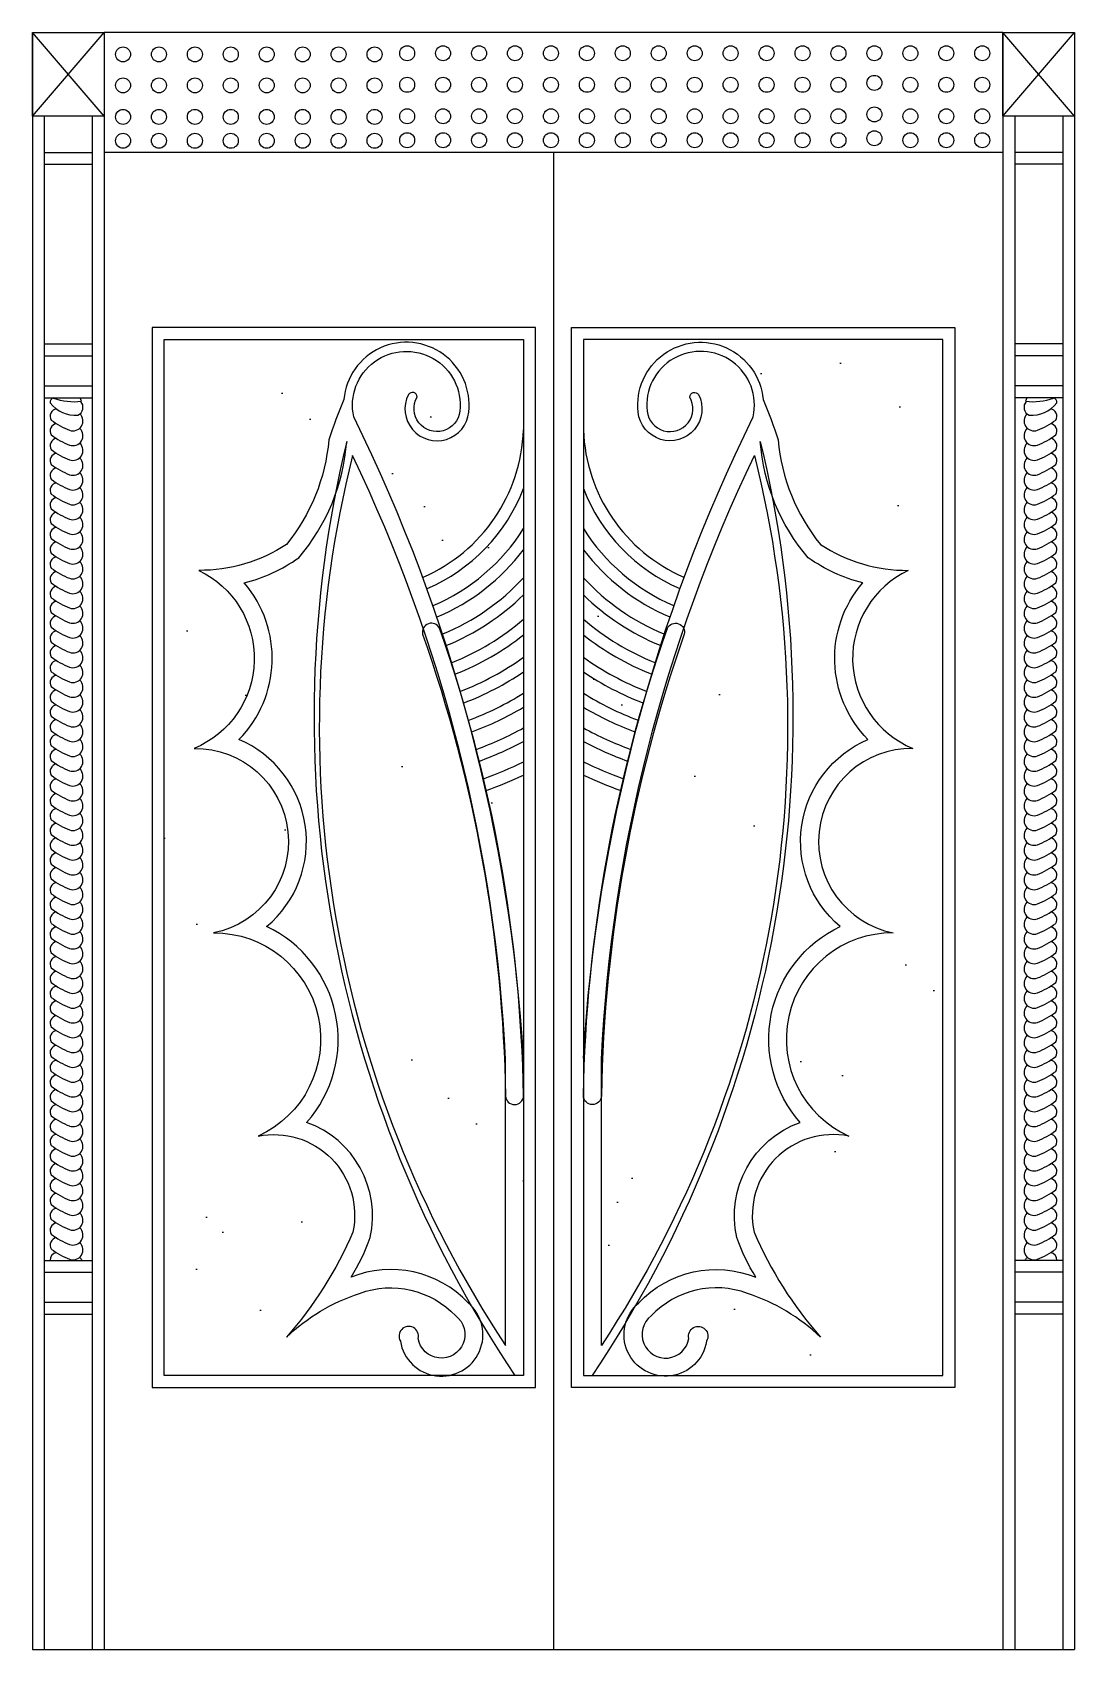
# Model space of a CAD drawing. Header units: metres. Extents: x 0 to 1392, y 2 to 2162.
import ezdxf

# ---------------------------------------------------------------- set-up
doc = ezdxf.new("R2010")
doc.units = ezdxf.units.M
for name, color, linetype in [('2', 2, 'Continuous'), ('3', 3, 'Continuous'), ('4', 4, 'Continuous'), ('7', 7, 'Continuous'), ('BH', 3, 'Continuous')]:
    doc.layers.add(name, color=color, linetype=linetype)

msp = doc.modelspace()

# ---------------------------------------------------------------- hatches: boundary and pattern name
at = {"layer": 'BH'}
h = msp.add_hatch(dxfattribs=at)
h.set_pattern_fill('AR-SAND', scale=8)
h.paths.add_polyline_path([(580.55, 1686.07), (632.81, 1752.21), (176.03, 1752.21), (176.03, 1174.13), (296.58, 1326.7, 0.29), (222.24, 1443.81, 0.15), (339.51, 1478.51, 0.15), (395.92, 1618.08, -0.02), (416.03, 1672.21, -0.84)])
h.paths.add_polyline_path([(216.17, 1206.05, 0.3), (296.58, 1326.7), (176.03, 1174.13), (176.03, 960.73), (347.17, 720.95, 0.66), (242.19, 959.57, 0.91)])
h.paths.add_polyline_path([(176.03, 960.73), (176.03, 368.21), (537.73, 368.21, -0.33), (491.54, 414.38, -1.49), (515.28, 417.91, 0.68), (572.4, 405.38), (520.53, 478.06, 0.18), (436.96, 478.11, 0.11), (339.39, 419.62, 0.08), (428.13, 559.96, 0.12), (426.99, 609.11), (381.95, 672.22, 0.2), (301.52, 688.08, 0.1), (347.17, 720.95)])
h = msp.add_hatch(dxfattribs=at)
h.set_pattern_fill('AR-SAND', scale=8)
h.paths.add_polyline_path([(429.35, 1648.81, -0.01), (474.56, 1551.93), (527.56, 1619, -0.46), (502.22, 1678.78, -0.71), (514.01, 1675.37, 0.53), (535.75, 1629.37), (570.8, 1673.73, 1.04)])
h.paths.add_polyline_path([(571.01, 1656.59, 0.06), (570.8, 1673.73), (535.75, 1629.37, 0.43)])
h.paths.add_polyline_path([(656.03, 1631.41), (656.03, 1752.21), (632.81, 1752.21), (580.55, 1686.07, -0.09), (582.94, 1655.33, -0.48), (527.56, 1619), (474.56, 1551.93, -0.01), (521.93, 1434.62, 0.29)])
h = msp.add_hatch(dxfattribs=at)
h.set_pattern_fill('AR-SAND', scale=8)
h.paths.add_polyline_path([(962.71, 1648.81, 0.01), (917.5, 1551.93), (864.5, 1619, 0.46), (889.84, 1678.78, 0.71), (878.05, 1675.37, -0.53), (856.3, 1629.37), (821.25, 1673.73, -1.04)])
h.paths.add_polyline_path([(821.05, 1656.59, -0.06), (821.25, 1673.73), (856.3, 1629.37, -0.43)])
h.paths.add_polyline_path([(736.03, 1631.41), (736.03, 1752.21), (759.24, 1752.21), (811.5, 1686.07, 0.09), (809.12, 1655.33, 0.48), (864.5, 1619), (917.5, 1551.93, 0.01), (870.13, 1434.62, -0.29)])
h = msp.add_hatch(dxfattribs=at)
h.set_pattern_fill('AR-SAND', scale=8)
h.paths.add_polyline_path([(811.5, 1686.07), (759.24, 1752.21), (1216.03, 1752.21), (1216.03, 1174.13), (1095.47, 1326.7, -0.29), (1169.82, 1443.81, -0.15), (1052.54, 1478.51, -0.15), (996.14, 1618.08, 0.02), (976.03, 1672.21, 0.84)])
h.paths.add_polyline_path([(1175.89, 1206.05, -0.3), (1095.47, 1326.7), (1216.03, 1174.13), (1216.03, 960.73), (1044.89, 720.95, -0.66), (1149.87, 959.57, -0.91)])
h.paths.add_polyline_path([(1216.03, 960.73), (1216.03, 368.21), (854.33, 368.21, 0.33), (900.52, 414.38, 1.49), (876.78, 417.91, -0.68), (819.65, 405.38), (871.53, 478.06, -0.18), (955.1, 478.11, -0.11), (1052.66, 419.62, -0.08), (963.92, 559.96, -0.12), (965.07, 609.11), (1010.11, 672.22, -0.2), (1090.54, 688.08, -0.1), (1044.89, 720.95)])
h = msp.add_hatch(dxfattribs=at)
h.set_pattern_fill('AR-SAND', scale=8)
h.paths.add_polyline_path([(401.26, 1459.17), (457.67, 1530.56, 0.01), (427.59, 1597.32, 0.02)])
h = msp.add_hatch(dxfattribs=at)
h.set_pattern_fill('AR-SAND', scale=8)
h.paths.add_polyline_path([(990.79, 1459.17), (934.38, 1530.56, -0.01), (964.47, 1597.32, -0.02)])
h = msp.add_hatch(dxfattribs=at)
h.set_pattern_fill('AR-SAND', scale=8)
h.paths.add_polyline_path([(656.03, 1499.66), (656.03, 1553.01, -0.2), (527.45, 1419.58), (535.52, 1396.93, 0.15)])
h = msp.add_hatch(dxfattribs=at)
h.set_pattern_fill('AR-SAND', scale=8)
h.paths.add_polyline_path([(736.03, 1499.66), (736.03, 1553.01, 0.2), (864.61, 1419.58), (856.54, 1396.93, -0.15)])
h = msp.add_hatch(dxfattribs=at)
h.set_pattern_fill('AR-SAND', scale=8)
h.paths.add_polyline_path([(553.38, 1260.81, 0.01), (521.29, 1358.43, -0.12), (521.36, 1364.27, 0.02), (457.67, 1530.56), (401.26, 1459.17, 0.18), (632.03, 408.61), (632.03, 743.82, 0.02), (627.21, 858.28, 0.05)])
h.paths.add_polyline_path([(656.03, 1170.49, -0.03), (607.4, 1150.3, -0.04), (651.13, 860.2, -0.01), (656.03, 792.26)])
h = msp.add_hatch(dxfattribs=at)
h.set_pattern_fill('AR-SAND', scale=8)
h.paths.add_polyline_path([(838.68, 1260.81, -0.01), (870.76, 1358.43, 0.12), (870.69, 1364.27, -0.02), (934.38, 1530.56), (990.79, 1459.17, -0.18), (760.03, 408.61), (760.03, 743.82, -0.02), (764.85, 858.28, -0.05)])
h.paths.add_polyline_path([(736.03, 1170.49, 0.03), (784.65, 1150.3, 0.04), (740.93, 860.2, 0.01), (736.03, 792.26)])
h = msp.add_hatch(dxfattribs=at)
h.set_pattern_fill('AR-SAND', scale=8)
h.paths.add_polyline_path([(656.03, 1471.45, -0.13), (540.76, 1381.78), (548.43, 1358.97, 0.11), (656.03, 1434)])
h.paths.add_polyline_path([(656.03, 1411.03, -0.1), (553.4, 1343.72), (560.65, 1320.76, 0.08), (656.03, 1378.53)])
h = msp.add_hatch(dxfattribs=at)
h.set_pattern_fill('AR-SAND', scale=8)
h.paths.add_polyline_path([(736.03, 1471.45, 0.13), (851.29, 1381.78), (843.63, 1358.97, -0.11), (736.03, 1434)])
h.paths.add_polyline_path([(736.03, 1411.03, 0.1), (838.66, 1343.72), (831.4, 1320.76, -0.08), (736.03, 1378.53)])
h = msp.add_hatch(dxfattribs=at)
h.set_pattern_fill('AR-SAND', scale=8)
h.paths.add_polyline_path([(656.03, 1327.76), (656.03, 1357.8, -0.07), (565.35, 1305.41), (572.19, 1282.31, 0.06)])
h.paths.add_polyline_path([(656.03, 1279.7), (656.03, 1308.28, -0.06), (576.62, 1266.87), (583.35, 1243.75, 0.05)])
h.paths.add_polyline_path([(656.03, 1233.38), (656.03, 1261, -0.04), (587.68, 1228.28), (593.94, 1204.99, 0.04)])
h.paths.add_polyline_path([(656.03, 1188.27), (656.03, 1215.22, -0.03), (597.95, 1189.42), (603.72, 1165.98, 0.03)])
h = msp.add_hatch(dxfattribs=at)
h.set_pattern_fill('AR-SAND', scale=8)
h.paths.add_polyline_path([(736.03, 1327.76), (736.03, 1357.8, 0.07), (826.71, 1305.41), (819.87, 1282.31, -0.06)])
h.paths.add_polyline_path([(736.03, 1279.7), (736.03, 1308.28, 0.06), (815.44, 1266.87), (808.7, 1243.75, -0.05)])
h.paths.add_polyline_path([(736.03, 1233.38), (736.03, 1261, 0.04), (804.37, 1228.28), (798.12, 1204.99, -0.04)])
h.paths.add_polyline_path([(736.03, 1188.27), (736.03, 1215.22, 0.03), (794.11, 1189.42), (788.34, 1165.98, -0.03)])
h = msp.add_hatch(dxfattribs=at)
h.set_pattern_fill('AR-SAND', scale=8)
h.paths.add_polyline_path([(586.85, 385.14), (598.94, 368.21), (644.55, 368.21, -0.01), (599.98, 437.02, -0.26)])
h.paths.add_polyline_path([(586.85, 385.14, -0.17), (554.92, 368.21), (598.94, 368.21)])
h = msp.add_hatch(dxfattribs=at)
h.set_pattern_fill('AR-SAND', scale=8)
h.paths.add_polyline_path([(805.2, 385.14), (793.12, 368.21), (747.51, 368.21, 0.01), (792.07, 437.02, 0.26)])
h.paths.add_polyline_path([(805.2, 385.14, 0.17), (837.13, 368.21), (793.12, 368.21)])

# ---------------------------------------------------------------- linework, layer by layer
at = {"layer": '2'}
msp.add_line((0.06, 2.18), (1392.06, 2.18), dxfattribs=at)
at = {"layer": '3'}
for p, q in [((96.06, 2050.49), (0.06, 2162.49)), ((0.06, 2050.49), (96.06, 2162.49)), ((1296.03, 2050.49), (1392.03, 2162.49)), ((1392.03, 2050.49), (1296.03, 2162.49)), ((16.06, 2002.21), (80.06, 2002.21)), ((1360.03, 2002.21), (1312.03, 2002.21)), ((1376.06, 2002.21), (1312.06, 2002.21)), ((16.06, 1986.21), (80.06, 1986.21)), ((1360.03, 1986.21), (1312.03, 1986.21)), ((1376.06, 1986.21), (1312.06, 1986.21)), ((16.06, 1746.21), (80.06, 1746.21)), ((16.06, 1730.21), (80.06, 1730.21)), ((1376.06, 1746.21), (1312.06, 1746.21)), ((1376.06, 1730.21), (1312.06, 1730.21)), ((16.06, 1690.21), (80.06, 1690.21)), ((1376.06, 1690.21), (1312.06, 1690.21)), ((16.06, 1674.21), (80.06, 1674.21)), ((1376.06, 1674.21), (1312.06, 1674.21)), ((656.03, 792.26), (656.03, 368.21)), ((16.06, 506.21), (80.06, 506.21)), ((1376.06, 506.21), (1312.06, 506.21)), ((16.06, 466.21), (80.06, 466.21)), ((1376.06, 466.21), (1312.06, 466.21)), ((16.06, 450.21), (80.06, 450.21)), ((1376.06, 450.21), (1312.06, 450.21))]:
    msp.add_line(p, q, dxfattribs=at)
for centre in [(121.15, 2133.05), (169.09, 2133.05), (217.09, 2133.05), (265.09, 2133.05), (313.09, 2133.05), (361.09, 2133.05), (409.09, 2133.05), (457.09, 2133.05), (500.62, 2134.51), (548.62, 2134.51), (596.62, 2134.51), (644.62, 2134.51), (692.62, 2134.51), (740.62, 2134.51), (788.62, 2134.51), (836.62, 2134.51), (884.62, 2134.51), (932.62, 2134.51), (980.62, 2134.51), (1028.62, 2134.51), (1076.62, 2134.51), (1124.62, 2134.51), (1172.62, 2134.51), (1220.62, 2134.51), (1268.62, 2134.51), (121.15, 2091.68), (169.09, 2091.68), (217.09, 2091.68), (265.09, 2091.68), (313.09, 2091.68), (361.09, 2091.68), (409.09, 2091.68), (457.09, 2091.68), (500.62, 2092.43), (548.62, 2092.43), (596.62, 2092.43), (644.62, 2092.43), (692.62, 2092.43), (740.62, 2092.43), (788.62, 2092.43), (836.62, 2092.43), (884.62, 2092.43), (932.62, 2092.43), (980.62, 2092.43), (1028.62, 2092.43), (1076.62, 2092.43), (1124.62, 2095.02), (1172.62, 2092.43), (1220.62, 2092.43), (1268.62, 2092.43), (121.15, 2049.58), (169.09, 2049.58), (217.09, 2049.58), (265.09, 2049.58), (313.09, 2049.58), (361.09, 2049.58), (409.09, 2049.58), (457.09, 2049.58), (500.62, 2050.34), (548.62, 2050.34), (596.62, 2050.34), (644.62, 2050.34), (692.62, 2050.34), (740.62, 2050.34), (788.62, 2050.34), (836.62, 2050.34), (884.62, 2050.34), (932.62, 2050.34), (980.62, 2050.34), (1028.62, 2050.34), (1076.62, 2050.34), (1124.62, 2052.92), (1172.62, 2050.34), (1220.62, 2050.34), (1268.62, 2050.34), (1124.62, 2020.98), (121.15, 2017.64), (169.09, 2017.64), (217.09, 2017.64), (265.09, 2017.64), (313.09, 2017.64), (361.09, 2017.64), (409.09, 2017.64), (457.09, 2017.64), (500.62, 2018.4), (548.62, 2018.4), (596.62, 2018.4), (644.62, 2018.4), (692.62, 2018.4), (740.62, 2018.4), (788.62, 2018.4), (836.62, 2018.4), (884.62, 2018.4), (932.62, 2018.4), (980.62, 2018.4), (1028.62, 2018.4), (1076.62, 2018.4), (1172.62, 2018.4), (1220.62, 2018.4), (1268.62, 2018.4)]:
    msp.add_circle(centre, 10, dxfattribs=at)
for centre, radius, start, end in [((29.27, 1668.89), 5.39, 99.11, 194.89), ((57.72, 1693.73), 42.67, 217.92, 274.13), ((56.12, 1756.31), 87.19, 251.27, 276.25), ((55.93, 1661.82), 11.71, 294.54, 41.02), ((58.27, 1668.94), 7.38, 5.45, 45.59), ((58.27, 1668.94), 7.38, 5.45, 45.59), ((1336.19, 1661.82), 11.71, 138.98, 245.46), ((1333.84, 1668.94), 7.38, 134.41, 174.55), ((1333.84, 1668.94), 7.38, 134.41, 174.55), ((1335.99, 1756.31), 87.19, 263.75, 288.73), ((1334.39, 1693.73), 42.67, 265.87, 322.08), ((1362.85, 1668.89), 5.39, 345.11, 80.89), ((33.62, 1649.85), 9.8, 98.49, 212.22), ((80.69, 1714.97), 89.52, 231.8, 249.79), ((54.26, 1643.56), 13.38, 250.39, 45.19), ((1337.85, 1643.56), 13.38, 134.81, 289.61), ((1311.42, 1714.97), 89.52, 290.21, 308.2), ((1358.49, 1649.85), 9.8, 327.78, 81.51), ((33.62, 1630.09), 9.8, 98.49, 212.22), ((80.69, 1695.2), 89.52, 231.8, 249.79), ((54.26, 1623.8), 13.38, 250.39, 45.19), ((1337.85, 1623.8), 13.38, 134.81, 289.61), ((1311.42, 1695.2), 89.52, 290.21, 308.2), ((1358.49, 1630.09), 9.8, 327.78, 81.51), ((33.62, 1610.32), 9.8, 98.49, 212.22), ((33.62, 1590.54), 9.8, 98.49, 212.22), ((80.69, 1675.43), 89.52, 231.8, 249.79), ((54.26, 1604.02), 13.38, 250.39, 45.19), ((1337.85, 1604.02), 13.38, 134.81, 289.61), ((1311.42, 1675.43), 89.52, 290.21, 308.2), ((1358.49, 1610.32), 9.8, 327.78, 81.51), ((1358.49, 1590.54), 9.8, 327.78, 81.51), ((33.62, 1570.77), 9.8, 98.49, 212.22), ((80.69, 1655.66), 89.52, 231.8, 249.79), ((54.26, 1584.25), 13.38, 250.39, 45.19), ((1337.85, 1584.25), 13.38, 134.81, 289.61), ((1311.42, 1655.66), 89.52, 290.21, 308.2), ((1358.49, 1570.77), 9.8, 327.78, 81.51), ((33.62, 1551), 9.8, 98.49, 212.22), ((80.69, 1635.89), 89.52, 231.8, 249.79), ((54.26, 1564.48), 13.38, 250.39, 45.19), ((1337.85, 1564.48), 13.38, 134.81, 289.61), ((1311.42, 1635.89), 89.52, 290.21, 308.2), ((1358.49, 1551), 9.8, 327.78, 81.51), ((33.62, 1531.22), 9.8, 98.49, 212.22), ((80.69, 1616.11), 89.52, 231.8, 249.79), ((54.26, 1544.71), 13.38, 250.39, 45.19), ((54.26, 1524.93), 13.38, 250.39, 45.19), ((1337.85, 1544.71), 13.38, 134.81, 289.61), ((1337.85, 1524.93), 13.38, 134.81, 289.61), ((1311.42, 1616.11), 89.52, 290.21, 308.2), ((1358.49, 1531.22), 9.8, 327.78, 81.51), ((33.62, 1511.45), 9.8, 98.49, 212.22), ((80.69, 1596.34), 89.52, 231.8, 249.79), ((54.26, 1505.16), 13.38, 250.39, 45.19), ((1337.85, 1505.16), 13.38, 134.81, 289.61), ((1311.42, 1596.34), 89.52, 290.21, 308.2), ((1358.49, 1511.45), 9.8, 327.78, 81.51), ((33.62, 1491.68), 9.8, 98.49, 212.22), ((80.69, 1576.57), 89.52, 231.8, 249.79), ((54.26, 1485.39), 13.38, 250.39, 45.19), ((1337.85, 1485.39), 13.38, 134.81, 289.61), ((1311.42, 1576.57), 89.52, 290.21, 308.2), ((1358.49, 1491.68), 9.8, 327.78, 81.51), ((33.62, 1471.91), 9.8, 98.49, 212.22), ((80.69, 1556.79), 89.52, 231.8, 249.79), ((54.26, 1465.61), 13.38, 250.39, 45.19), ((1337.85, 1465.61), 13.38, 134.81, 289.61), ((1311.42, 1556.79), 89.52, 290.21, 308.2), ((1358.49, 1471.91), 9.8, 327.78, 81.51), ((33.62, 1452.13), 9.8, 98.49, 212.22), ((80.69, 1537.02), 89.52, 231.8, 249.79), ((54.26, 1445.84), 13.38, 250.39, 45.19), ((1337.85, 1445.84), 13.38, 134.81, 289.61), ((1311.42, 1537.02), 89.52, 290.21, 308.2), ((1358.49, 1452.13), 9.8, 327.78, 81.51), ((33.62, 1432.36), 9.8, 98.49, 212.22), ((80.69, 1517.25), 89.52, 231.8, 249.79), ((80.69, 1497.48), 89.52, 231.8, 249.79), ((54.26, 1426.07), 13.38, 250.39, 45.19), ((1337.85, 1426.07), 13.38, 134.81, 289.61), ((1311.42, 1517.25), 89.52, 290.21, 308.2), ((1311.42, 1497.48), 89.52, 290.21, 308.2), ((1358.49, 1432.36), 9.8, 327.78, 81.51), ((33.62, 1412.59), 9.8, 98.49, 212.22), ((80.69, 1477.7), 89.52, 231.8, 249.79), ((54.26, 1406.3), 13.38, 250.39, 45.19), ((1337.85, 1406.3), 13.38, 134.81, 289.61), ((1311.42, 1477.7), 89.52, 290.21, 308.2), ((1358.49, 1412.59), 9.8, 327.78, 81.51), ((33.62, 1392.81), 9.8, 98.49, 212.22), ((33.62, 1373.04), 9.8, 98.49, 212.22), ((80.69, 1457.93), 89.52, 231.8, 249.79), ((54.26, 1386.52), 13.38, 250.39, 45.19), ((1337.85, 1386.52), 13.38, 134.81, 289.61), ((1311.42, 1457.93), 89.52, 290.21, 308.2), ((1358.49, 1392.81), 9.8, 327.78, 81.51), ((1358.49, 1373.04), 9.8, 327.78, 81.51), ((33.62, 1353.27), 9.8, 98.49, 212.22), ((80.69, 1438.16), 89.52, 231.8, 249.79), ((54.26, 1366.75), 13.38, 250.39, 45.19), ((1337.85, 1366.75), 13.38, 134.81, 289.61), ((1311.42, 1438.16), 89.52, 290.21, 308.2), ((1358.49, 1353.27), 9.8, 327.78, 81.51), ((33.62, 1333.5), 9.8, 98.49, 212.22), ((80.69, 1418.39), 89.52, 231.8, 249.79), ((54.26, 1346.98), 13.38, 250.39, 45.19), ((1337.85, 1346.98), 13.38, 134.81, 289.61), ((1311.42, 1418.39), 89.52, 290.21, 308.2), ((1358.49, 1333.5), 9.8, 327.78, 81.51), ((33.62, 1313.72), 9.8, 98.49, 212.22), ((80.69, 1398.61), 89.52, 231.8, 249.79), ((54.26, 1327.2), 13.38, 250.39, 45.19), ((1337.85, 1327.2), 13.38, 134.81, 289.61), ((1311.42, 1398.61), 89.52, 290.21, 308.2), ((1358.49, 1313.72), 9.8, 327.78, 81.51), ((33.62, 1293.95), 9.8, 98.49, 212.22), ((80.69, 1378.84), 89.52, 231.8, 249.79), ((54.26, 1307.43), 13.38, 250.39, 45.19), ((54.26, 1287.66), 13.38, 250.39, 45.19), ((1337.85, 1307.43), 13.38, 134.81, 289.61), ((1337.85, 1287.66), 13.38, 134.81, 289.61), ((1311.42, 1378.84), 89.52, 290.21, 308.2), ((1358.49, 1293.95), 9.8, 327.78, 81.51), ((33.62, 1274.18), 9.8, 98.49, 212.22), ((80.69, 1359.07), 89.52, 231.8, 249.79), ((54.26, 1267.89), 13.38, 250.39, 45.19), ((1337.85, 1267.89), 13.38, 134.81, 289.61), ((1311.42, 1359.07), 89.52, 290.21, 308.2), ((1358.49, 1274.18), 9.8, 327.78, 81.51), ((33.62, 1254.4), 9.8, 98.49, 212.22), ((80.69, 1339.29), 89.52, 231.8, 249.79), ((54.26, 1248.11), 13.38, 250.39, 45.19), ((1337.85, 1248.11), 13.38, 134.81, 289.61), ((1311.42, 1339.29), 89.52, 290.21, 308.2), ((1358.49, 1254.4), 9.8, 327.78, 81.51), ((33.62, 1234.63), 9.8, 98.49, 212.22), ((80.69, 1319.52), 89.52, 231.8, 249.79), ((54.26, 1228.34), 13.38, 250.39, 45.19), ((1337.85, 1228.34), 13.38, 134.81, 289.61), ((1311.42, 1319.52), 89.52, 290.21, 308.2), ((1358.49, 1234.63), 9.8, 327.78, 81.51), ((33.62, 1214.86), 9.8, 98.49, 212.22), ((80.69, 1299.75), 89.52, 231.8, 249.79), ((54.26, 1208.57), 13.38, 250.39, 45.19), ((1337.85, 1208.57), 13.38, 134.81, 289.61), ((1311.42, 1299.75), 89.52, 290.21, 308.2), ((1358.49, 1214.86), 9.8, 327.78, 81.51), ((33.62, 1195.09), 9.8, 98.49, 212.22), ((80.69, 1279.98), 89.52, 231.8, 249.79), ((80.69, 1260.2), 89.52, 231.8, 249.79), ((54.26, 1188.8), 13.38, 250.39, 45.19), ((1337.85, 1188.8), 13.38, 134.81, 289.61), ((1311.42, 1279.98), 89.52, 290.21, 308.2), ((1311.42, 1260.2), 89.52, 290.21, 308.2), ((1358.49, 1195.09), 9.8, 327.78, 81.51), ((33.62, 1175.31), 9.8, 98.49, 212.22), ((80.69, 1240.43), 89.52, 231.8, 249.79), ((54.26, 1169.02), 13.38, 250.39, 45.19), ((1337.85, 1169.02), 13.38, 134.81, 289.61), ((1311.42, 1240.43), 89.52, 290.21, 308.2), ((1358.49, 1175.31), 9.8, 327.78, 81.51), ((33.62, 1155.54), 9.8, 98.49, 212.22), ((33.62, 1135.77), 9.8, 98.49, 212.22), ((80.69, 1220.66), 89.52, 231.8, 249.79), ((54.26, 1149.25), 13.38, 250.39, 45.19), ((1337.85, 1149.25), 13.38, 134.81, 289.61), ((1311.42, 1220.66), 89.52, 290.21, 308.2), ((1358.49, 1155.54), 9.8, 327.78, 81.51), ((1358.49, 1135.77), 9.8, 327.78, 81.51), ((33.62, 1115.99), 9.8, 98.49, 212.22), ((80.69, 1200.88), 89.52, 231.8, 249.79), ((54.26, 1129.48), 13.38, 250.39, 45.19), ((1337.85, 1129.48), 13.38, 134.81, 289.61), ((1311.42, 1200.88), 89.52, 290.21, 308.2), ((1358.49, 1115.99), 9.8, 327.78, 81.51), ((33.62, 1096.22), 9.8, 98.49, 212.22), ((80.69, 1181.11), 89.52, 231.8, 249.79), ((54.26, 1109.7), 13.38, 250.39, 45.19), ((1337.85, 1109.7), 13.38, 134.81, 289.61), ((1311.42, 1181.11), 89.52, 290.21, 308.2), ((1358.49, 1096.22), 9.8, 327.78, 81.51), ((33.62, 1076.45), 9.8, 98.49, 212.22), ((80.69, 1161.34), 89.52, 231.8, 249.79), ((54.26, 1089.93), 13.38, 250.39, 45.19), ((1337.85, 1089.93), 13.38, 134.81, 289.61), ((1311.42, 1161.34), 89.52, 290.21, 308.2), ((1358.49, 1076.45), 9.8, 327.78, 81.51), ((33.62, 1056.68), 9.8, 98.49, 212.22), ((80.69, 1141.57), 89.52, 231.8, 249.79), ((54.26, 1070.16), 13.38, 250.39, 45.19), ((54.26, 1050.39), 13.38, 250.39, 45.19), ((1337.85, 1070.16), 13.38, 134.81, 289.61), ((1337.85, 1050.39), 13.38, 134.81, 289.61), ((1311.42, 1141.57), 89.52, 290.21, 308.2), ((1358.49, 1056.68), 9.8, 327.78, 81.51), ((33.62, 1036.9), 9.8, 98.49, 212.22), ((80.69, 1121.79), 89.52, 231.8, 249.79), ((54.26, 1030.61), 13.38, 250.39, 45.19), ((1337.85, 1030.61), 13.38, 134.81, 289.61), ((1311.42, 1121.79), 89.52, 290.21, 308.2), ((1358.49, 1036.9), 9.8, 327.78, 81.51), ((33.62, 1017.13), 9.8, 98.49, 212.22), ((80.69, 1102.02), 89.52, 231.8, 249.79), ((54.26, 1010.84), 13.38, 250.39, 45.19), ((1337.85, 1010.84), 13.38, 134.81, 289.61), ((1311.42, 1102.02), 89.52, 290.21, 308.2), ((1358.49, 1017.13), 9.8, 327.78, 81.51), ((33.62, 997.36), 9.8, 98.49, 212.22), ((80.69, 1082.25), 89.52, 231.8, 249.79), ((54.26, 991.07), 13.38, 250.39, 45.19), ((1337.85, 991.07), 13.38, 134.81, 289.61), ((1311.42, 1082.25), 89.52, 290.21, 308.2), ((1358.49, 997.36), 9.8, 327.78, 81.51), ((33.62, 977.59), 9.8, 98.49, 212.22), ((80.69, 1062.47), 89.52, 231.8, 249.79), ((80.69, 1042.7), 89.52, 231.8, 249.79), ((54.26, 971.29), 13.38, 250.39, 45.19), ((1337.85, 971.29), 13.38, 134.81, 289.61), ((1311.42, 1062.47), 89.52, 290.21, 308.2), ((1311.42, 1042.7), 89.52, 290.21, 308.2), ((1358.49, 977.59), 9.8, 327.78, 81.51), ((33.62, 957.81), 9.8, 98.49, 212.22), ((80.69, 1022.93), 89.52, 231.8, 249.79), ((54.26, 951.52), 13.38, 250.39, 45.19), ((1337.85, 951.52), 13.38, 134.81, 289.61), ((1311.42, 1022.93), 89.52, 290.21, 308.2), ((1358.49, 957.81), 9.8, 327.78, 81.51), ((33.62, 938.04), 9.8, 98.49, 212.22), ((80.69, 1003.16), 89.52, 231.8, 249.79), ((54.26, 931.75), 13.38, 250.39, 45.19), ((1337.85, 931.75), 13.38, 134.81, 289.61), ((1311.42, 1003.16), 89.52, 290.21, 308.2), ((1358.49, 938.04), 9.8, 327.78, 81.51), ((33.62, 918.27), 9.8, 98.49, 212.22), ((33.62, 898.49), 9.8, 98.49, 212.22), ((80.69, 983.38), 89.52, 231.8, 249.79), ((54.26, 911.98), 13.38, 250.39, 45.19), ((1337.85, 911.98), 13.38, 134.81, 289.61), ((1311.42, 983.38), 89.52, 290.21, 308.2), ((1358.49, 918.27), 9.8, 327.78, 81.51), ((1358.49, 898.49), 9.8, 327.78, 81.51), ((33.62, 878.72), 9.8, 98.49, 212.22), ((80.69, 963.61), 89.52, 231.8, 249.79), ((54.26, 892.2), 13.38, 250.39, 45.19), ((1337.85, 892.2), 13.38, 134.81, 289.61), ((1311.42, 963.61), 89.52, 290.21, 308.2), ((1358.49, 878.72), 9.8, 327.78, 81.51), ((33.62, 858.95), 9.8, 98.49, 212.22), ((80.69, 943.84), 89.52, 231.8, 249.79), ((54.26, 872.43), 13.38, 250.39, 45.19), ((1337.85, 872.43), 13.38, 134.81, 289.61), ((1311.42, 943.84), 89.52, 290.21, 308.2), ((1358.49, 858.95), 9.8, 327.78, 81.51), ((33.62, 839.18), 9.8, 98.49, 212.22), ((80.69, 924.06), 89.52, 231.8, 249.79), ((54.26, 852.66), 13.38, 250.39, 45.19), ((1337.85, 852.66), 13.38, 134.81, 289.61), ((1311.42, 924.06), 89.52, 290.21, 308.2), ((1358.49, 839.18), 9.8, 327.78, 81.51), ((33.62, 819.4), 9.8, 98.49, 212.22), ((80.69, 904.29), 89.52, 231.8, 249.79), ((54.26, 832.88), 13.38, 250.39, 45.19), ((54.26, 813.11), 13.38, 250.39, 45.19), ((1337.85, 832.88), 13.38, 134.81, 289.61), ((1337.85, 813.11), 13.38, 134.81, 289.61), ((1311.42, 904.29), 89.52, 290.21, 308.2), ((1358.49, 819.4), 9.8, 327.78, 81.51), ((33.62, 799.63), 9.8, 98.49, 212.22), ((80.69, 884.52), 89.52, 231.8, 249.79), ((54.26, 793.34), 13.38, 250.39, 45.19), ((1337.85, 793.34), 13.38, 134.81, 289.61), ((1311.42, 884.52), 89.52, 290.21, 308.2), ((1358.49, 799.63), 9.8, 327.78, 81.51), ((33.62, 779.86), 9.8, 98.49, 212.22), ((80.69, 864.75), 89.52, 231.8, 249.79), ((54.26, 773.57), 13.38, 250.39, 45.19), ((1337.85, 773.57), 13.38, 134.81, 289.61), ((1311.42, 864.75), 89.52, 290.21, 308.2), ((1358.49, 779.86), 9.8, 327.78, 81.51), ((33.62, 760.08), 9.8, 98.49, 212.22), ((80.69, 844.97), 89.52, 231.8, 249.79), ((54.26, 753.79), 13.38, 250.39, 45.19), ((1337.85, 753.79), 13.38, 134.81, 289.61), ((1311.42, 844.97), 89.52, 290.21, 308.2), ((1358.49, 760.08), 9.8, 327.78, 81.51), ((33.62, 740.31), 9.8, 98.49, 212.22), ((80.69, 825.2), 89.52, 231.8, 249.79), ((80.69, 805.43), 89.52, 231.8, 249.79), ((54.26, 734.02), 13.38, 250.39, 45.19), ((1337.85, 734.02), 13.38, 134.81, 289.61), ((1311.42, 825.2), 89.52, 290.21, 308.2), ((1311.42, 805.43), 89.52, 290.21, 308.2), ((1358.49, 740.31), 9.8, 327.78, 81.51), ((33.62, 720.54), 9.8, 98.49, 212.22), ((80.69, 785.66), 89.52, 231.8, 249.79), ((54.26, 714.25), 13.38, 250.39, 45.19), ((1337.85, 714.25), 13.38, 134.81, 289.61), ((1311.42, 785.66), 89.52, 290.21, 308.2), ((1358.49, 720.54), 9.8, 327.78, 81.51), ((33.62, 700.77), 9.8, 98.49, 212.22), ((80.69, 765.88), 89.52, 231.8, 249.79), ((54.26, 694.47), 13.38, 250.39, 45.19), ((1337.85, 694.47), 13.38, 134.81, 289.61), ((1311.42, 765.88), 89.52, 290.21, 308.2), ((1358.49, 700.77), 9.8, 327.78, 81.51), ((33.62, 680.99), 9.8, 98.49, 212.22), ((33.62, 661.22), 9.8, 98.49, 212.22), ((80.69, 746.11), 89.52, 231.8, 249.79), ((54.26, 674.7), 13.38, 250.39, 45.19), ((1337.85, 674.7), 13.38, 134.81, 289.61), ((1311.42, 746.11), 89.52, 290.21, 308.2), ((1358.49, 680.99), 9.8, 327.78, 81.51), ((1358.49, 661.22), 9.8, 327.78, 81.51), ((33.62, 641.45), 9.8, 98.49, 212.22), ((80.69, 726.34), 89.52, 231.8, 249.79), ((54.26, 654.93), 13.38, 250.39, 45.19), ((1337.85, 654.93), 13.38, 134.81, 289.61), ((1311.42, 726.34), 89.52, 290.21, 308.2), ((1358.49, 641.45), 9.8, 327.78, 81.51), ((33.62, 621.67), 9.8, 98.49, 212.22), ((80.69, 706.56), 89.52, 231.8, 249.79), ((54.26, 635.16), 13.38, 250.39, 45.19), ((-1282.16, 710.73), 1939.9, 357.54, 357.59), ((1337.85, 635.16), 13.38, 134.81, 289.61), ((1311.42, 706.56), 89.52, 290.21, 308.2), ((1358.49, 621.67), 9.8, 327.78, 81.51), ((33.62, 601.9), 9.8, 98.49, 212.22), ((80.69, 686.79), 89.52, 231.8, 249.79), ((54.26, 615.38), 13.38, 250.39, 45.19), ((54.26, 595.61), 13.38, 250.39, 45.19), ((1337.85, 615.38), 13.38, 134.81, 289.61), ((1337.85, 595.61), 13.38, 134.81, 289.61), ((1311.42, 686.79), 89.52, 290.21, 308.2), ((1358.49, 601.9), 9.8, 327.78, 81.51), ((33.62, 582.13), 9.8, 98.49, 212.22), ((80.69, 667.02), 89.52, 231.8, 249.79), ((54.26, 575.84), 13.38, 250.39, 45.19), ((1337.85, 575.84), 13.38, 134.81, 289.61), ((1311.42, 667.02), 89.52, 290.21, 308.2), ((1358.49, 582.13), 9.8, 327.78, 81.51), ((33.62, 562.36), 9.8, 98.49, 212.22), ((80.69, 647.25), 89.52, 231.8, 249.79), ((54.26, 556.07), 13.38, 250.39, 45.19), ((1337.85, 556.07), 13.38, 134.81, 289.61), ((1311.42, 647.25), 89.52, 290.21, 308.2), ((1358.49, 562.36), 9.8, 327.78, 81.51), ((33.62, 542.58), 9.8, 98.49, 212.22), ((80.69, 627.47), 89.52, 231.8, 249.79), ((54.26, 536.29), 13.38, 250.39, 45.19), ((1337.85, 536.29), 13.38, 134.81, 289.61), ((1311.42, 627.47), 89.52, 290.21, 308.2), ((1358.49, 542.58), 9.8, 327.78, 81.51), ((33.62, 522.81), 9.8, 98.49, 183.53), ((80.69, 607.7), 89.52, 231.8, 249.79), ((54.26, 516.52), 13.38, 25.17, 45.19), ((1337.85, 516.52), 13.38, 134.81, 154.83), ((1311.42, 607.7), 89.52, 290.21, 308.2), ((1358.49, 522.81), 9.8, 356.47, 81.51)]:
    msp.add_arc(centre, radius, start, end, dxfattribs=at)
at = {"layer": '4'}
for p, q in [((0.06, 2162.49), (0.06, 2.18)), ((96.06, 2162.49), (96.06, 2.21)), ((1296.03, 2162.49), (96.09, 2162.49)), ((1296.06, 2162.49), (1296.06, 2.21)), ((1392.03, 2162.49), (1392.06, 2.18)), ((1296.03, 2002.21), (96.09, 2002.21)), ((696.03, 2002.21), (696.03, 2.18)), ((696.03, 2002.21), (696.03, 2.18)), ((16.06, 522.21), (80.06, 522.21)), ((1376.06, 522.21), (1312.06, 522.21))]:
    msp.add_line(p, q, dxfattribs=at)
for points in [[(0.06, 2162.49), (96.06, 2162.49), (96.06, 2050.49), (0.06, 2050.49)], [(1296.06, 2162.49), (1392.03, 2162.49), (1392.03, 2050.49), (1296.06, 2050.49)]]:
    msp.add_lwpolyline(points, close=True, dxfattribs=at)
for points in [[(656.05, 742.08, 0.08), (543.88, 1366.54, 0.89), (521.29, 1358.43, -0.08), (632.05, 741.83, 0.98)], [(736.01, 742.08, -0.08), (848.18, 1366.54, -0.89), (870.76, 1358.43, 0.08), (760.01, 741.83, -0.98)]]:
    msp.add_lwpolyline(points, format="xyb", close=True, dxfattribs=at)
at = {"layer": '7'}
for p, q in [((16.06, 2050.49), (16.06, 2.21)), ((80.06, 2050.49), (80.06, 2.21)), ((1312.06, 2050.49), (1312.06, 2.21)), ((1376.06, 2050.49), (1376.06, 2.21))]:
    msp.add_line(p, q, dxfattribs=at)
for points in [[(672.03, 1768.21), (160.03, 1768.21), (160.03, 352.21), (672.03, 352.21)], [(176.03, 368.21), (176.03, 1752.21), (656.03, 1752.21), (656.03, 368.21)], [(720.03, 1768.21), (1232.03, 1768.21), (1232.03, 352.21), (720.03, 352.21)], [(1216.03, 368.21), (1216.03, 1752.21), (736.03, 1752.21), (736.03, 368.21)]]:
    msp.add_lwpolyline(points, close=True, dxfattribs=at)
for points in [[(656.03, 792.26, 0.1), (429.35, 1648.81, -1.18), (571.01, 1656.62, -1.24), (514.01, 1675.37, 0.71), (502.22, 1678.78, 1.2), (582.94, 1655.33, 1.01), (416.03, 1672.21, 0.02), (395.92, 1618.08, -0.15), (339.51, 1478.51, -0.15), (222.24, 1443.81, -0.65), (216.17, 1206.05, -0.91), (242.19, 959.57, -0.81), (301.52, 688.08, -0.54), (428.13, 559.96, -0.08), (339.39, 419.62, -0.11), (436.96, 478.11, -0.3), (565.5, 448.01, -1.47), (515.28, 417.91, 1.49), (491.54, 414.38, 1.44), (582.16, 465.33, 0.31), (425.62, 499.58, 0.06), (451.07, 552.66, 0.38), (366.41, 706.43, 0.5), (312.99, 968.09, 0.56), (276.01, 1217.88, 0.39), (283.06, 1427.05, 0.09), (355.83, 1460.6, 0.16), (419.84, 1616.18, 0.21), (644.55, 368.21)], [(736.03, 792.26, -0.1), (962.71, 1648.81, 1.18), (821.05, 1656.62, 1.24), (878.05, 1675.37, -0.71), (889.84, 1678.78, -1.2), (809.12, 1655.33, -1.01), (976.03, 1672.21, -0.02), (996.14, 1618.08, 0.15), (1052.54, 1478.51, 0.15), (1169.82, 1443.81, 0.65), (1175.89, 1206.05, 0.91), (1149.87, 959.57, 0.81), (1090.54, 688.08, 0.54), (963.92, 559.96, 0.08), (1052.66, 419.62, 0.11), (955.1, 478.11, 0.3), (826.55, 448.01, 1.47), (876.78, 417.91, -1.49), (900.52, 414.38, -1.44), (809.9, 465.33, -0.31), (966.43, 499.58, -0.06), (940.98, 552.66, -0.38), (1025.64, 706.43, -0.5), (1079.07, 968.09, -0.56), (1116.04, 1217.88, -0.39), (1108.99, 1427.05, -0.09), (1036.23, 1460.6, -0.16), (972.21, 1616.18, -0.21), (747.51, 368.21)], [(632.07, 790.9, 0.1), (427.59, 1597.32, 0.21), (632.03, 408.61), (632.03, 790.9)], [(759.99, 790.9, -0.1), (964.47, 1597.32, -0.21), (760.03, 408.61), (760.03, 790.9)]]:
    msp.add_lwpolyline(points, format="xyb", dxfattribs=at)
for centre, radius, start, end in [((432.84, 1639.42), 223.33, 293.51, 357.94), ((959.22, 1639.42), 223.33, 182.06, 246.49), ((432.84, 1639.42), 239.33, 293.28, 338.84), ((959.22, 1639.42), 239.33, 201.16, 246.72), ((432.84, 1639.42), 263.33, 292.95, 327.95), ((959.22, 1639.42), 263.33, 212.05, 247.05), ((432.84, 1639.42), 279.33, 292.73, 323.04), ((959.22, 1639.42), 279.33, 216.96, 247.27), ((432.84, 1639.42), 303.33, 292.4, 317.37), ((959.22, 1639.42), 303.33, 222.63, 247.6), ((432.84, 1639.42), 319.33, 292.18, 314.34), ((959.22, 1639.42), 319.33, 225.66, 247.82), ((432.84, 1639.42), 343.33, 291.86, 310.55), ((959.22, 1639.42), 343.33, 229.45, 248.14), ((432.84, 1639.42), 359.33, 291.64, 308.4), ((959.22, 1639.42), 359.33, 231.6, 248.36), ((432.84, 1639.42), 383.33, 291.32, 305.61), ((959.22, 1639.42), 383.33, 234.39, 248.68), ((432.84, 1639.42), 399.33, 291.1, 303.98), ((959.22, 1639.42), 399.33, 236.02, 248.9), ((432.84, 1639.42), 423.33, 290.78, 301.82), ((959.22, 1639.42), 423.33, 238.18, 249.22), ((432.84, 1639.42), 439.33, 290.57, 300.53), ((959.22, 1639.42), 439.33, 239.47, 249.43), ((432.84, 1639.42), 463.33, 290.25, 298.8), ((959.22, 1639.42), 463.33, 241.2, 249.75), ((432.84, 1639.42), 479.33, 290.03, 297.75), ((959.22, 1639.42), 479.33, 242.25, 249.97), ((432.84, 1639.42), 503.33, 289.71, 296.32), ((959.22, 1639.42), 503.33, 243.68, 250.29), ((432.84, 1639.42), 519.33, 289.5, 295.45), ((959.22, 1639.42), 519.33, 244.55, 250.5)]:
    msp.add_arc(centre, radius, start, end, dxfattribs=at)

doc.saveas('drawing.dxf')
